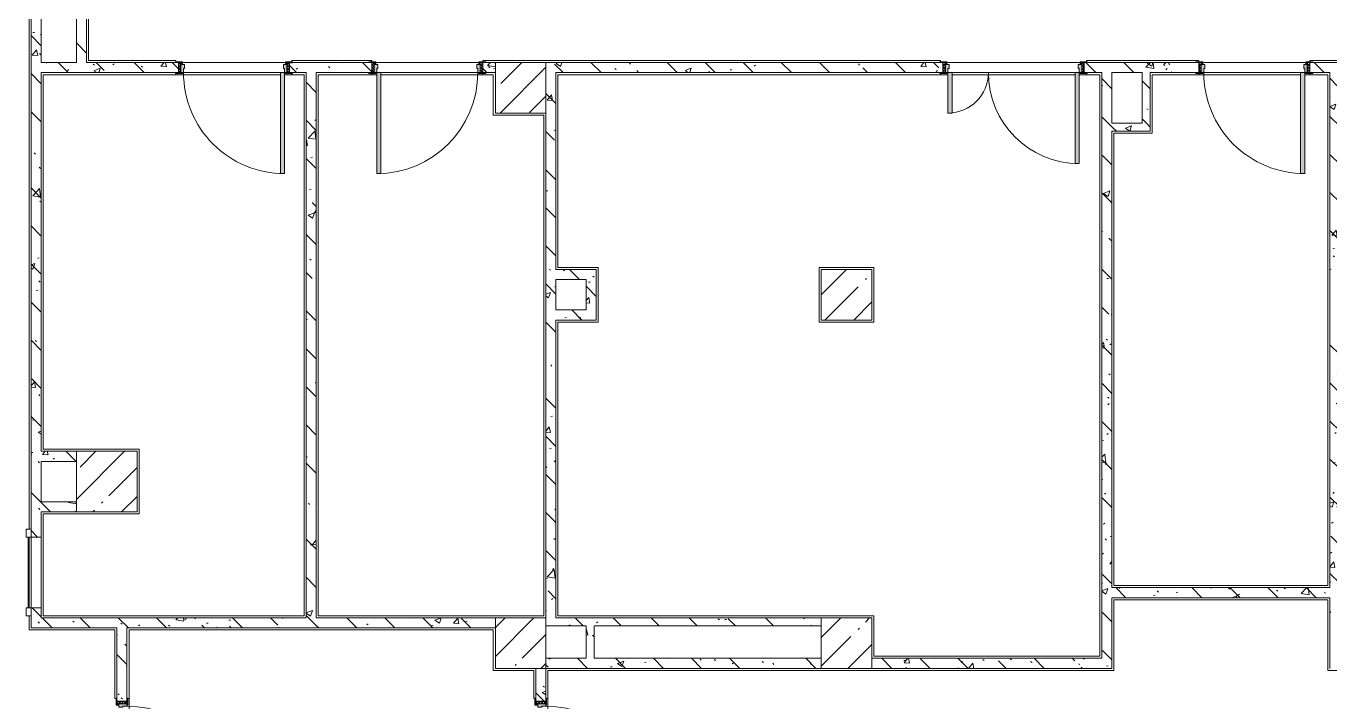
# Model space of a CAD drawing. Header units: millimetres. Extents: x 81610 to 276841, y -8553 to 29000.
# Drawn here: x 215491 to 228411, y 14818 to 21511 of the extents above; entities that cross this region are included whole.
import ezdxf

# ---------------------------------------------------------------- set-up
doc = ezdxf.new("R2010")
doc.units = ezdxf.units.MM
for name, color, linetype, lineweight, true_color in [('A-DOOR-3', 7, 'Continuous', 5, 0xe2e2e2), ('A-DOOR-4', 7, 'Continuous', 5, 0xaaaaaa), ('A-DOOR-FRAM-2', 7, 'Continuous', 5, 0xe2e2e2), ('A-DOOR-FRAM-3', 7, 'Continuous', 5, 0xaaaaaa), ('A-FLOR-2', 7, 'Continuous', 5, 0xaaaaaa), ('I-WALL-6', 7, 'Continuous', 5, 0x787878)]:
    doc.layers.add(name, color=color, linetype=linetype, lineweight=lineweight, true_color=true_color)
doc.layers.add('I-WALL-4', color=7, linetype='Continuous', lineweight=5)
doc.layers.add('S-COLS-3', color=7, linetype='Continuous', lineweight=5)
pattern_1 = [(135, (149830.96, 0), (-377.1708, -377.1708), [533.4, -88.9, 17.78, -88.9]), (135, (149830.96, 376.94), (-377.1708, -377.1708), []), (50, (149830.96, 0), (637.6445, -55.7866), [66.675, -733.425]), (355, (149830.96, 0), (-123.3494, 668.699), [53.34, -586.74]), (100.451, (149884.1, -4.65), (514.299, 612.908), [56.665, -623.315]), (46.184, (149830.96, 177.8), (948.7764, -147.15), [100.012, -1100.137]), (96.636, (149910, 165.5), (830.909, 865.997), [84.998, -934.973]), (351.184, (149831, 177.8), (830.918, 865.988), [80.01, -880.11]), (21, (149919.86, 133.35), (530.6506, -357.9283), [66.675, -733.425]), (326, (149919.86, 133.35), (216.308, 644.6585), [53.34, -586.74]), (71.451, (149964.1, 103.5), (746.9596, 286.7243), [56.665, -623.315]), (37.5, (149830.96, 0), (10.81053, 295.9426), [16.764, -562.864, 16.764, -578.866, -588.962]), (37.5, (149830.96, 0), (10.81053, 295.9426), [-1175.258, 16.764, -572.198]), (7.5, (149830.96, 0), (233.8692, 350.6318), [16.764, -322.834, 16.764, -549.529, -224.472]), (7.5, (149830.96, 0), (233.8692, 350.6318), [-905.891, 16.764, -207.708]), (327.5, (149632.7, 0), (474.5678, -20.0513), [16.764, -205.486, 16.764, -676.656, -920.115]), (327.5, (149632.7, 0), (474.5678, -20.0513), [-915.67, 16.764, -903.351]), (317.5, (149543.8, 0), (518.4522, 88.9934), [16.764, -272.161, 16.764, -443.738, -653.415]), (317.5, (149543.8, 0), (518.4522, 88.9934), [-749.427, 16.764, -636.651])]
pattern_2 = [(135, (1751.41, 114.685), (-14.14214, -14.14214), []), (225, (1751.41, 114.685), (14.14214, -14.14214), [])]
pattern_3 = [(45, (-371.384, 114.685), (-14.1421, 14.1421), []), (135, (-371.384, 114.685), (-14.1421, -14.1421), [])]

# ---------------------------------------------------------------- blocks, each defined once
blk = doc.blocks.new('BSC_Колонна _Прямоугольная - 600х600-V32-1_11_3_птичка')
at = {"layer": 'S-COLS-3'}
h = blk.add_hatch(dxfattribs=at)
h.set_pattern_fill('FP_72', color=256, style=0, pattern_type=2)
h.set_pattern_definition([(45, (-66460, -17000), (-285.1231, 285.1231), []), (45, (-66174.88, -17000), (-285.1231, 285.1231), [504.031, -100.806, 16.764, -84.042])])
h.paths.add_polyline_path([(288, -300), (300, -300), (300, 300), (-300, 300), (-300, -300)])
for p, q in [((300, 300), (-300, 300)), ((-300, 300), (-300, -300)), ((300, -300), (300, 300)), ((-300, -300), (300, -300))]:
    blk.add_line(p, q, dxfattribs=at)
blk = doc.blocks.new('110_Дверь_СКБ_2Ст - Д-10а_п__ СОШ_Дв_1450x2100h_Горячий цех 2-32185694-1_11_3_птичка')
at = {"layer": 'A-DOOR-3'}
for points in [[(-638, 950), (-638, 50), (-598, 50), (-598, 950)], [(622, 450), (622, 50), (662, 50), (662, 450)]]:
    blk.add_hatch(color=256, dxfattribs=at).paths.add_polyline_path(points)
h = blk.add_hatch(color=256, dxfattribs=at)
h.paths.add_polyline_path([(-663, 50), (-663, -30), (-628, -30), (-628, 10), (-638, 10), (-638, 50), (-648, 50)])
h.paths.add_polyline_path([(662, 50), (662, 10), (652, 10), (652, -30), (687, -30), (687, 50), (672, 50)])
at = {"layer": 'A-DOOR-4'}
h = blk.add_hatch(dxfattribs=at)
h.set_pattern_fill('FP_99', color=256, style=0, pattern_type=2)
h.set_pattern_definition([(135, (1601.41, 114.685), (-14.14214, -14.14214), []), (225, (1601.41, 114.685), (14.14214, -14.14214), [])])
h.paths.add_polyline_path([(712, 50), (687, 50), (687, -50), (712, -50)])
at = {"layer": 'A-DOOR-FRAM-2'}
for points in [[(-688, 58), (-718, 58), (-718, 50), (-648, 50), (-648, 58), (-667, 58)], [(742, 58), (672, 58), (672, 50), (742, 50)], [(-663, -50), (-718, -50), (-718, -58), (-648, -58), (-648, -50)], [(-663, -30), (-663, -50), (-648, -50), (-648, -30)], [(672, -30), (672, -50), (687, -50), (687, -30)], [(672, -50), (672, -58), (742, -58), (737, -50), (687, -50)]]:
    blk.add_hatch(color=256, dxfattribs=at).paths.add_polyline_path(points)
at = {"layer": 'A-DOOR-FRAM-3'}
h = blk.add_hatch(dxfattribs=at)
h.set_pattern_fill('FP_100', color=256, style=0, pattern_type=2)
h.set_pattern_definition([(45, (-521.384, 114.685), (-14.1421, 14.1421), []), (135, (-521.384, 114.685), (-14.1421, -14.1421), [])])
h.paths.add_polyline_path([(-688, 50), (-688, -50), (-663, -50), (-663, 50)])
at = {"layer": 'A-DOOR-4'}
for p, q in [((-638, 950), (-638, 50)), ((-598, 950), (-638, 950)), ((-598, 50), (-598, 950)), ((662, 450), (622, 450)), ((622, 450), (622, 50)), ((662, 50), (662, 450)), ((-638, 50), (-598, 50)), ((622, 50), (662, 50))]:
    blk.add_line(p, q, dxfattribs=at)
for centre, radius, start, end in [((-638, 50), 900, 0, 90), ((662, 50), 400, 90, 180)]:
    blk.add_arc(centre, radius, start, end, dxfattribs=at)
at = {"layer": 'A-DOOR-FRAM-3'}
for p, q in [((-648, 58), (-718, 58)), ((-718, 58), (-718, 50)), ((-718, 50), (-648, 50)), ((-663, 50), (-688, 50)), ((-688, 50), (-688, -50)), ((-638, 50), (-663, 50)), ((-663, 50), (-663, -30)), ((-663, -50), (-663, 50)), ((-648, 50), (-648, 58)), ((-638, 10), (-638, 50)), ((-628, 10), (-638, 10)), ((-628, -30), (-628, 10)), ((662, 10), (652, 10)), ((652, 10), (652, -30)), ((662, 50), (662, 10)), ((687, 50), (662, 50)), ((742, 58), (672, 58)), ((672, 58), (672, 50)), ((672, 50), (742, 50)), ((687, -30), (687, 50)), ((712, 50), (687, 50)), ((687, 50), (687, -50)), ((712, -50), (712, 50)), ((742, 50), (742, 58)), ((-648, -50), (-718, -50)), ((-718, -50), (-718, -58)), ((-718, -58), (-648, -58)), ((-688, -50), (-663, -50)), ((-663, -30), (-628, -30)), ((-648, -30), (-663, -30)), ((-663, -30), (-663, -50)), ((-663, -50), (-648, -50)), ((-648, -50), (-648, -30)), ((-648, -58), (-648, -50)), ((652, -30), (687, -30)), ((687, -30), (672, -30)), ((672, -30), (672, -50)), ((672, -50), (687, -50)), ((742, -50), (672, -50)), ((672, -50), (672, -58)), ((672, -58), (742, -58)), ((687, -50), (687, -30)), ((687, -50), (712, -50)), ((742, -58), (742, -50))]:
    blk.add_line(p, q, dxfattribs=at)
blk = doc.blocks.new('110_Дверь_СКБ_1Ст_Внутренняя1 - Д-11 1100x2100h_кладовые _все__ коридор _между помещениями блока столовой__ моечные _все_-32089444-1_11_3_птичка')
at = {"layer": 'A-DOOR-3'}
h = blk.add_hatch(color=256, dxfattribs=at)
h.paths.add_polyline_path([(502.5, -30), (537.5, -30), (537.5, 50), (512.5, 50), (512.5, 10), (502.5, 10), (502.5, -6)])
h.paths.add_polyline_path([(-477.5, -30), (-477.5, 10), (-487.5, 10), (-487.5, 50), (-512.5, 50), (-512.5, -30), (-487.5, -30)])
at = {"layer": 'A-DOOR-4'}
h = blk.add_hatch(dxfattribs=at)
h.set_pattern_fill('FP_79', color=256, style=0, pattern_type=2)
h.set_pattern_definition(pattern_2)
h.paths.add_polyline_path([(562.5, -50), (562.5, 50), (537.5, 50), (537.5, -50)])
at = {"layer": 'A-DOOR-FRAM-2'}
for points in [[(512.5, 50), (512.5, 1050), (472.5, 1050), (472.5, 50)], [(-512.5, 50), (-497.5, 50), (-497.5, 58), (-567.5, 58), (-567.5, 50), (-537.5, 50)], [(592.5, 50), (592.5, 58), (522.5, 58), (522.5, 50), (562.5, 50)], [(-567.5, -58), (-497.5, -58), (-497.5, -50), (-567.5, -50)], [(-497.5, -50), (-497.5, -30), (-512.5, -30), (-512.5, -50)], [(522.5, -50), (537.5, -50), (537.5, -30), (522.5, -30)], [(592.5, -58), (592.5, -50), (522.5, -50), (522.5, -58), (562.5, -58)]]:
    blk.add_hatch(color=256, dxfattribs=at).paths.add_polyline_path(points)
at = {"layer": 'A-DOOR-FRAM-3'}
h = blk.add_hatch(dxfattribs=at)
h.set_pattern_fill('FP_80', color=256, style=0, pattern_type=2)
h.set_pattern_definition(pattern_3)
h.paths.add_polyline_path([(-537.5, -50), (-512.5, -50), (-512.5, 50), (-537.5, 50)])
at = {"layer": 'A-DOOR-4'}
for p, q in [((512.5, 1050), (472.5, 1050)), ((472.5, 1050), (472.5, 50)), ((512.5, 50), (512.5, 1050)), ((472.5, 50), (512.5, 50))]:
    blk.add_line(p, q, dxfattribs=at)
blk.add_arc((512.5, 50), 1000, 90, 180, dxfattribs=at)
at = {"layer": 'A-DOOR-FRAM-3'}
for p, q in [((-497.5, 58), (-567.5, 58)), ((-567.5, 58), (-567.5, 50)), ((-567.5, 50), (-497.5, 50)), ((-512.5, 50), (-537.5, 50)), ((-537.5, 50), (-537.5, -50)), ((-487.5, 50), (-512.5, 50)), ((-512.5, 50), (-512.5, -30)), ((-512.5, -50), (-512.5, 50)), ((-497.5, 50), (-512.5, 50)), ((-512.5, 50), (-512.5, 49)), ((-512.5, 49), (-497.5, 49)), ((-497.5, 50), (-497.5, 58)), ((-497.5, 49), (-497.5, 50)), ((-487.5, 10), (-487.5, 50)), ((-477.5, 10), (-487.5, 10)), ((-477.5, -30), (-477.5, 10)), ((512.5, 10), (502.5, 10)), ((502.5, 10), (502.5, -30)), ((512.5, 50), (512.5, 10)), ((537.5, 50), (512.5, 50)), ((592.5, 58), (522.5, 58)), ((522.5, 58), (522.5, 50)), ((537.5, 50), (522.5, 50)), ((522.5, 50), (522.5, 49)), ((522.5, 50), (592.5, 50)), ((522.5, 49), (537.5, 49)), ((537.5, -30), (537.5, 50)), ((562.5, 50), (537.5, 50)), ((537.5, 50), (537.5, -50)), ((537.5, 49), (537.5, 50)), ((562.5, -50), (562.5, 50)), ((592.5, 50), (592.5, 58)), ((-497.5, -50), (-567.5, -50)), ((-567.5, -50), (-567.5, -58)), ((-567.5, -58), (-497.5, -58)), ((-537.5, -50), (-512.5, -50)), ((-512.5, -30), (-477.5, -30)), ((-497.5, -30), (-512.5, -30)), ((-512.5, -30), (-512.5, -50)), ((-512.5, -50), (-497.5, -50)), ((-497.5, -50), (-497.5, -30)), ((-497.5, -58), (-497.5, -50)), ((502.5, -30), (537.5, -30)), ((537.5, -30), (522.5, -30)), ((522.5, -30), (522.5, -50)), ((522.5, -50), (537.5, -50)), ((592.5, -50), (522.5, -50)), ((522.5, -50), (522.5, -58)), ((522.5, -58), (592.5, -58)), ((537.5, -50), (537.5, -30)), ((537.5, -50), (562.5, -50)), ((592.5, -58), (592.5, -50))]:
    blk.add_line(p, q, dxfattribs=at)
blk = doc.blocks.new('110_Дверь_СКБ_1Ст_Внутренняя1 - Д-11п 1100x2100h_кладовые _все__ коридор _между помещениями блока столовой__ моечные _все_ 2-V55-1_11_3_птичка')
at = {"layer": 'A-DOOR-3'}
h = blk.add_hatch(color=256, dxfattribs=at)
h.paths.add_polyline_path([(512.5, 50), (512.5, 10), (502.5, 10), (502.5, -30), (537.5, -30), (537.5, 50), (522.5, 50)])
h.paths.add_polyline_path([(-497.5, 50), (-512.5, 50), (-512.5, -30), (-477.5, -30), (-477.5, 10), (-487.5, 10), (-487.5, 50)])
at = {"layer": 'A-DOOR-4'}
h = blk.add_hatch(dxfattribs=at)
h.set_pattern_fill('FP_79', color=256, style=0, pattern_type=2)
h.set_pattern_definition(pattern_2)
h.paths.add_polyline_path([(537.5, 50), (537.5, -50), (562.5, -50), (562.5, 50)])
at = {"layer": 'A-DOOR-FRAM-2'}
for points in [[(-487.5, 1050), (-487.5, 50), (-447.5, 50), (-447.5, 1050)], [(-537.5, 58), (-567.5, 58), (-567.5, 50), (-497.5, 50), (-497.5, 58), (-517.5, 58)], [(592.5, 58), (522.5, 58), (522.5, 50), (592.5, 50)], [(-537.5, -50), (-567.5, -50), (-567.5, -58), (-497.5, -58), (-497.5, -50), (-513.9, -50)], [(-512.5, -30), (-512.5, -50), (-497.5, -50), (-497.5, -30)], [(537.5, -30), (522.5, -30), (522.5, -50), (537.5, -50)], [(562.5, -50), (522.5, -55.2), (522.5, -58), (592.5, -58), (592.5, -50)]]:
    blk.add_hatch(color=256, dxfattribs=at).paths.add_polyline_path(points)
at = {"layer": 'A-DOOR-FRAM-3'}
h = blk.add_hatch(dxfattribs=at)
h.set_pattern_fill('FP_80', color=256, style=0, pattern_type=2)
h.set_pattern_definition(pattern_3)
h.paths.add_polyline_path([(-512.5, 50), (-537.5, 50), (-537.5, -50), (-512.5, -48.8)])
at = {"layer": 'A-DOOR-4'}
for p, q in [((-487.5, 1050), (-487.5, 50)), ((-447.5, 1050), (-487.5, 1050)), ((-447.5, 50), (-447.5, 1050)), ((-487.5, 50), (-447.5, 50))]:
    blk.add_line(p, q, dxfattribs=at)
blk.add_arc((-487.5, 50), 1000, 360, 90, dxfattribs=at)
at = {"layer": 'A-DOOR-FRAM-3'}
for p, q in [((-497.5, 58), (-567.5, 58)), ((-567.5, 58), (-567.5, 50)), ((-567.5, 50), (-497.5, 50)), ((-512.5, 50), (-537.5, 50)), ((-537.5, 50), (-537.5, -50)), ((-487.5, 50), (-512.5, 50)), ((-512.5, 50), (-512.5, -30)), ((-512.5, -50), (-512.5, 50)), ((-497.5, 50), (-512.5, 50)), ((-512.5, 50), (-512.5, 49)), ((-512.5, 49), (-497.5, 49)), ((-497.5, 50), (-497.5, 58)), ((-497.5, 49), (-497.5, 50)), ((-487.5, 10), (-487.5, 50)), ((-477.5, 10), (-487.5, 10)), ((-477.5, -30), (-477.5, 10)), ((512.5, 10), (502.5, 10)), ((502.5, 10), (502.5, -30)), ((512.5, 50), (512.5, 10)), ((537.5, 50), (512.5, 50)), ((592.5, 58), (522.5, 58)), ((522.5, 58), (522.5, 50)), ((537.5, 50), (522.5, 50)), ((522.5, 50), (522.5, 49)), ((522.5, 50), (592.5, 50)), ((522.5, 49), (537.5, 49)), ((537.5, -30), (537.5, 50)), ((562.5, 50), (537.5, 50)), ((537.5, 50), (537.5, -50)), ((537.5, 49), (537.5, 50)), ((562.5, -50), (562.5, 50)), ((592.5, 50), (592.5, 58)), ((-497.5, -50), (-567.5, -50)), ((-567.5, -50), (-567.5, -58)), ((-567.5, -58), (-497.5, -58)), ((-537.5, -50), (-512.5, -50)), ((-512.5, -30), (-477.5, -30)), ((-497.5, -30), (-512.5, -30)), ((-512.5, -30), (-512.5, -50)), ((-512.5, -50), (-497.5, -50)), ((-497.5, -50), (-497.5, -30)), ((-497.5, -58), (-497.5, -50)), ((502.5, -30), (537.5, -30)), ((537.5, -30), (522.5, -30)), ((522.5, -30), (522.5, -50)), ((522.5, -50), (537.5, -50)), ((592.5, -50), (522.5, -50)), ((522.5, -50), (522.5, -58)), ((522.5, -58), (592.5, -58)), ((537.5, -50), (537.5, -30)), ((537.5, -50), (562.5, -50)), ((592.5, -58), (592.5, -50))]:
    blk.add_line(p, q, dxfattribs=at)
blk = doc.blocks.new('110_Дверь_СКБ_1Ст_Внутренняя1 - Д-11п 1100x2100h_кладовые _все__ коридор _между помещениями блока столовой__ моечные _все_ 2-V84-1_11_3_птичка')
at = {"layer": 'A-DOOR-3'}
h = blk.add_hatch(color=256, dxfattribs=at)
h.paths.add_polyline_path([(512.5, 50), (512.5, 10), (502.5, 10), (502.5, -30), (537.5, -30), (537.5, 50), (522.5, 50)])
h.paths.add_polyline_path([(-497.5, 50), (-512.5, 50), (-512.5, -30), (-477.5, -30), (-477.5, 10), (-487.5, 10), (-487.5, 50)])
at = {"layer": 'A-DOOR-4'}
h = blk.add_hatch(dxfattribs=at)
h.set_pattern_fill('FP_79', color=256, style=0, pattern_type=2)
h.set_pattern_definition(pattern_2)
h.paths.add_polyline_path([(537.5, 50), (537.5, -50), (562.5, -50), (558.5, 50)])
at = {"layer": 'A-DOOR-FRAM-2'}
for points in [[(-477.5, 1050), (-487.5, 1050), (-487.5, 50), (-447.5, 50), (-447.5, 1050)], [(-517.5, 58), (-567.5, 58), (-562.5, 50), (-497.5, 50), (-497.5, 58), (-512.5, 58)], [(592.5, 58), (522.5, 58), (522.5, 50), (592.5, 50)], [(-567.5, -50), (-562.5, -58), (-497.5, -58), (-497.5, -50), (-562.5, -50)], [(-512.5, -30), (-512.5, -50), (-497.5, -50), (-497.5, -30)], [(537.5, -30), (522.5, -30), (522.5, -50), (537.5, -50)], [(562.5, -50), (522.5, -50), (522.5, -58), (592.5, -58), (587.5, -50), (582.7, -50)]]:
    blk.add_hatch(color=256, dxfattribs=at).paths.add_polyline_path(points)
at = {"layer": 'A-DOOR-FRAM-3'}
h = blk.add_hatch(dxfattribs=at)
h.set_pattern_fill('FP_80', color=256, style=0, pattern_type=2)
h.set_pattern_definition(pattern_3)
h.paths.add_polyline_path([(-512.5, 50), (-537.5, 50), (-537.5, -50), (-512.5, -50)])
at = {"layer": 'A-DOOR-4'}
for p, q in [((-487.5, 1050), (-487.5, 50)), ((-447.5, 1050), (-487.5, 1050)), ((-447.5, 50), (-447.5, 1050)), ((-487.5, 50), (-447.5, 50))]:
    blk.add_line(p, q, dxfattribs=at)
blk.add_arc((-487.5, 50), 1000, 360, 90, dxfattribs=at)
at = {"layer": 'A-DOOR-FRAM-3'}
for p, q in [((-497.5, 58), (-567.5, 58)), ((-567.5, 58), (-567.5, 50)), ((-567.5, 50), (-497.5, 50)), ((-512.5, 50), (-537.5, 50)), ((-537.5, 50), (-537.5, -50)), ((-487.5, 50), (-512.5, 50)), ((-512.5, 50), (-512.5, -30)), ((-512.5, -50), (-512.5, 50)), ((-497.5, 50), (-512.5, 50)), ((-512.5, 50), (-512.5, 49)), ((-512.5, 49), (-497.5, 49)), ((-497.5, 50), (-497.5, 58)), ((-497.5, 49), (-497.5, 50)), ((-487.5, 10), (-487.5, 50)), ((-477.5, 10), (-487.5, 10)), ((-477.5, -30), (-477.5, 10)), ((512.5, 10), (502.5, 10)), ((502.5, 10), (502.5, -30)), ((512.5, 50), (512.5, 10)), ((537.5, 50), (512.5, 50)), ((592.5, 58), (522.5, 58)), ((522.5, 58), (522.5, 50)), ((537.5, 50), (522.5, 50)), ((522.5, 50), (522.5, 49)), ((522.5, 50), (592.5, 50)), ((522.5, 49), (537.5, 49)), ((537.5, -30), (537.5, 50)), ((562.5, 50), (537.5, 50)), ((537.5, 50), (537.5, -50)), ((537.5, 49), (537.5, 50)), ((562.5, -50), (562.5, 50)), ((592.5, 50), (592.5, 58)), ((-497.5, -50), (-567.5, -50)), ((-567.5, -50), (-567.5, -58)), ((-567.5, -58), (-497.5, -58)), ((-537.5, -50), (-512.5, -50)), ((-512.5, -30), (-477.5, -30)), ((-497.5, -30), (-512.5, -30)), ((-512.5, -30), (-512.5, -50)), ((-512.5, -50), (-497.5, -50)), ((-497.5, -50), (-497.5, -30)), ((-497.5, -58), (-497.5, -50)), ((502.5, -30), (537.5, -30)), ((537.5, -30), (522.5, -30)), ((522.5, -30), (522.5, -50)), ((522.5, -50), (537.5, -50)), ((592.5, -50), (522.5, -50)), ((522.5, -50), (522.5, -58)), ((522.5, -58), (592.5, -58)), ((537.5, -50), (537.5, -30)), ((537.5, -50), (562.5, -50)), ((592.5, -58), (592.5, -50))]:
    blk.add_line(p, q, dxfattribs=at)
blk = doc.blocks.new('BSC_Колонна _Прямоугольная - 500х500-V92-1_11_3_птичка')
at = {"layer": 'S-COLS-3'}
h = blk.add_hatch(dxfattribs=at)
h.set_pattern_fill('FP_125', color=256, style=0, pattern_type=2)
h.set_pattern_definition([(45, (-70560, -15400), (-285.1231, 285.1231), []), (45, (-70274.88, -15400), (-285.1231, 285.1231), [504.031, -100.806, 16.764, -84.042])])
h.paths.add_polyline_path([(-250, -250), (250, -250), (250, 250), (-250, 250), (-250, 130)])
for p, q in [((250, 250), (-250, 250)), ((-250, 250), (-250, -250)), ((250, -250), (250, 250)), ((-250, -250), (250, -250))]:
    blk.add_line(p, q, dxfattribs=at)
blk = doc.blocks.new('BSC_Колонна _Прямоугольная - 500х500-V93-1_11_3_птичка')
at = {"layer": 'S-COLS-3'}
h = blk.add_hatch(dxfattribs=at)
h.set_pattern_fill('FP_126', color=256, style=0, pattern_type=2)
h.set_pattern_definition([(45, (-73790, -15400), (-285.1231, 285.1231), []), (45, (-73504.88, -15400), (-285.1231, 285.1231), [504.031, -100.806, 16.764, -84.042])])
h.paths.add_polyline_path([(250, -250), (250, 250), (-250, 250), (-250, -250)])
for p, q in [((250, 250), (-250, 250)), ((-250, 250), (-250, -250)), ((250, -250), (250, 250)), ((-250, -250), (250, -250))]:
    blk.add_line(p, q, dxfattribs=at)
blk = doc.blocks.new('BSC_Колонна _Прямоугольная - 500х500-V109-1_11_3_птичка')
at = {"layer": 'S-COLS-3'}
h = blk.add_hatch(dxfattribs=at)
h.set_pattern_fill('FP_139', color=256, style=0, pattern_type=2)
h.set_pattern_definition([(45, (-70560, -20900), (-285.1231, 285.1231), []), (45, (-70274.88, -20900), (-285.1231, 285.1231), [504.031, -100.806, 16.764, -84.042])])
h.paths.add_polyline_path([(-250, -250), (250, -250), (250, 250), (-250, 250), (-250, 130)])
for p, q in [((250, 250), (-250, 250)), ((-250, 250), (-250, -250)), ((250, -250), (250, 250)), ((-250, -250), (250, -250))]:
    blk.add_line(p, q, dxfattribs=at)
blk = doc.blocks.new('BSC_Колонна _Прямоугольная - 500х500-V111-1_11_3_птичка')
at = {"layer": 'S-COLS-3'}
h = blk.add_hatch(dxfattribs=at)
h.set_pattern_fill('FP_140', color=256, style=0, pattern_type=2)
h.set_pattern_definition([(45, (-73790, -18850), (-285.1231, 285.1231), []), (45, (-73504.88, -18850), (-285.1231, 285.1231), [504.031, -100.806, 16.764, -84.042])])
h.paths.add_polyline_path([(250, -250), (247, 250), (-250, 250), (-250, -250)])
for p, q in [((250, 250), (-250, 250)), ((-250, 250), (-250, -250)), ((250, -250), (250, 250)), ((-250, -250), (250, -250))]:
    blk.add_line(p, q, dxfattribs=at)
blk = doc.blocks.new('Штора противопожарная_Рен - ШТ_700х700-22567375-1_11_3_птичка')
at = {"layer": 'A-DOOR-4'}
for p, q in [((-430, 100), (-350, 100)), ((-430, 50), (-430, 100)), ((-350, 50), (-430, 50)), ((-350, 100), (-350, 50)), ((-350, 78), (350, 78)), ((-350, 73), (-350, 78)), ((350, 73), (-350, 73)), ((350, 100), (430, 100)), ((350, 50), (350, 100)), ((350, 78), (350, 73)), ((430, 50), (350, 50)), ((430, 100), (430, 50))]:
    blk.add_line(p, q, dxfattribs=at)
blk = doc.blocks.new('110_Дверь_СКБ_1Ст_Внутренняя1 - Д-12 EIW 1100x2100h_кладовые _все__ коридор _между помещениями блока столовой__ моечные _все_-32933558-1_11_3_птичка')
at = {"layer": 'A-DOOR-3'}
h = blk.add_hatch(color=256, dxfattribs=at)
h.paths.add_polyline_path([(537.5, -30), (537.5, 50), (512.5, 50), (512.5, 10), (502.5, 10), (502.5, -30), (512.5, -30)])
h.paths.add_polyline_path([(-477.5, -6), (-477.5, 10), (-487.5, 10), (-487.5, 50), (-512.5, 50), (-512.5, -30), (-477.5, -30)])
at = {"layer": 'A-DOOR-4'}
h = blk.add_hatch(dxfattribs=at)
h.set_pattern_fill('FP_79', color=256, style=0, pattern_type=2)
h.set_pattern_definition(pattern_2)
h.paths.add_polyline_path([(562.5, 50), (537.5, 50), (537.5, -50), (562.5, -50)])
at = {"layer": 'A-DOOR-FRAM-2'}
for points in [[(512.5, 863.5), (512.5, 1050), (472.5, 1050), (472.5, 50), (512.5, 50), (512.5, 685.8)], [(-497.5, 58), (-567.5, 58), (-562.5, 50), (-497.5, 50)], [(592.5, 58), (522.5, 58), (522.5, 50), (592.5, 50)], [(-497.5, -58), (-497.5, -50), (-567.5, -50), (-562.5, -58), (-512.5, -58)], [(-497.5, -30), (-512.5, -30), (-512.5, -50), (-497.5, -50)], [(537.5, -30), (522.5, -30), (522.5, -50), (537.5, -50)], [(592.5, -58), (587.5, -50), (522.5, -50), (522.5, -58), (587.5, -58)]]:
    blk.add_hatch(color=256, dxfattribs=at).paths.add_polyline_path(points)
at = {"layer": 'A-DOOR-FRAM-3'}
h = blk.add_hatch(dxfattribs=at)
h.set_pattern_fill('FP_80', color=256, style=0, pattern_type=2)
h.set_pattern_definition(pattern_3)
h.paths.add_polyline_path([(-512.5, 50), (-537.5, 50), (-537.5, -50), (-512.5, -50)])
at = {"layer": 'A-DOOR-4'}
for p, q in [((512.5, 1050), (472.5, 1050)), ((472.5, 1050), (472.5, 50)), ((512.5, 50), (512.5, 1050)), ((472.5, 50), (512.5, 50))]:
    blk.add_line(p, q, dxfattribs=at)
blk.add_arc((512.5, 50), 1000, 90, 180, dxfattribs=at)
at = {"layer": 'A-DOOR-FRAM-3'}
for p, q in [((-497.5, 58), (-567.5, 58)), ((-567.5, 58), (-567.5, 50)), ((-567.5, 50), (-497.5, 50)), ((-512.5, 50), (-537.5, 50)), ((-537.5, 50), (-537.5, -50)), ((-487.5, 50), (-512.5, 50)), ((-512.5, 50), (-512.5, -30)), ((-512.5, -50), (-512.5, 50)), ((-497.5, 50), (-512.5, 50)), ((-512.5, 50), (-512.5, 49)), ((-512.5, 49), (-497.5, 49)), ((-497.5, 50), (-497.5, 58)), ((-497.5, 49), (-497.5, 50)), ((-487.5, 10), (-487.5, 50)), ((-477.5, 10), (-487.5, 10)), ((-477.5, -30), (-477.5, 10)), ((512.5, 10), (502.5, 10)), ((502.5, 10), (502.5, -30)), ((512.5, 50), (512.5, 10)), ((537.5, 50), (512.5, 50)), ((592.5, 58), (522.5, 58)), ((522.5, 58), (522.5, 50)), ((537.5, 50), (522.5, 50)), ((522.5, 50), (522.5, 49)), ((522.5, 50), (592.5, 50)), ((522.5, 49), (537.5, 49)), ((537.5, -30), (537.5, 50)), ((562.5, 50), (537.5, 50)), ((537.5, 50), (537.5, -50)), ((537.5, 49), (537.5, 50)), ((562.5, -50), (562.5, 50)), ((592.5, 50), (592.5, 58)), ((-497.5, -50), (-567.5, -50)), ((-567.5, -50), (-567.5, -58)), ((-567.5, -58), (-497.5, -58)), ((-537.5, -50), (-512.5, -50)), ((-512.5, -30), (-477.5, -30)), ((-497.5, -30), (-512.5, -30)), ((-512.5, -30), (-512.5, -50)), ((-512.5, -50), (-497.5, -50)), ((-497.5, -50), (-497.5, -30)), ((-497.5, -58), (-497.5, -50)), ((502.5, -30), (537.5, -30)), ((537.5, -30), (522.5, -30)), ((522.5, -30), (522.5, -50)), ((522.5, -50), (537.5, -50)), ((592.5, -50), (522.5, -50)), ((522.5, -50), (522.5, -58)), ((522.5, -58), (592.5, -58)), ((537.5, -50), (537.5, -30)), ((537.5, -50), (562.5, -50)), ((592.5, -58), (592.5, -50))]:
    blk.add_line(p, q, dxfattribs=at)
blk = doc.blocks.new('110_Дверь_СКБ_1Ст_Внутренняя1 - Д-11 1100x2100h_кладовые _все__ коридор _между помещениями блока столовой__ моечные _все_-V158-1_11_3_птичка')
at = {"layer": 'A-DOOR-3'}
h = blk.add_hatch(color=256, dxfattribs=at)
h.paths.add_polyline_path([(537, 50), (512, 50), (512, 10), (502, 10), (502, -30), (537, -30)])
h.paths.add_polyline_path([(-498, 50), (-513, 50), (-513, -30), (-478, -30), (-478, 10), (-488, 10), (-488, 50)])
at = {"layer": 'A-DOOR-4'}
h = blk.add_hatch(dxfattribs=at)
h.set_pattern_fill('FP_79', color=256, style=0, pattern_type=2)
h.set_pattern_definition(pattern_2)
h.paths.add_polyline_path([(537, 50), (537, -50), (562, -50), (562, 50)])
at = {"layer": 'A-DOOR-FRAM-2'}
for points in [[(512, 1050), (472, 1050), (472, 50), (512, 50), (512, 908)], [(-538, 58), (-568, 58), (-562, 50), (-498, 50), (-498, 58), (-535, 58)], [(537, 58), (522, 58), (522, 50), (592, 50), (592, 58), (543, 58)], [(-498, -50), (-568, -50), (-562, -58), (-498, -56)], [(-498, -30), (-513, -30), (-513, -50), (-498, -50)], [(522, -30), (522, -50), (537, -50), (537, -30)], [(562, -50), (522, -50), (522, -58), (592, -58), (592, -50)]]:
    blk.add_hatch(color=256, dxfattribs=at).paths.add_polyline_path(points)
at = {"layer": 'A-DOOR-FRAM-3'}
h = blk.add_hatch(dxfattribs=at)
h.set_pattern_fill('FP_80', color=256, style=0, pattern_type=2)
h.set_pattern_definition(pattern_3)
h.paths.add_polyline_path([(-513, 50), (-538, 50), (-537, -50), (-513, -50)])
at = {"layer": 'A-DOOR-4'}
for p, q in [((472, 1050), (472, 50)), ((512, 1050), (472, 1050)), ((512, 50), (512, 1050)), ((472, 50), (512, 50))]:
    blk.add_line(p, q, dxfattribs=at)
blk.add_arc((512, 50), 1000, 90, 180, dxfattribs=at)
at = {"layer": 'A-DOOR-FRAM-3'}
for p, q in [((-498, 58), (-568, 58)), ((-568, 58), (-568, 50)), ((-568, 50), (-498, 50)), ((-513, 50), (-538, 50)), ((-538, 50), (-538, -50)), ((-488, 50), (-513, 50)), ((-513, 50), (-513, -30)), ((-513, -50), (-513, 50)), ((-498, 50), (-513, 50)), ((-513, 50), (-513, 49)), ((-513, 49), (-498, 49)), ((-498, 50), (-498, 58)), ((-498, 49), (-498, 50)), ((-488, 10), (-488, 50)), ((-478, 10), (-488, 10)), ((-478, -30), (-478, 10)), ((512, 10), (502, 10)), ((502, 10), (502, -30)), ((512, 50), (512, 10)), ((537, 50), (512, 50)), ((592, 58), (522, 58)), ((522, 58), (522, 50)), ((537, 50), (522, 50)), ((522, 50), (522, 49)), ((522, 50), (592, 50)), ((522, 49), (537, 49)), ((537, -30), (537, 50)), ((562, 50), (537, 50)), ((537, 50), (537, -50)), ((537, 49), (537, 50)), ((562, -50), (562, 50)), ((592, 50), (592, 58)), ((-498, -50), (-568, -50)), ((-568, -50), (-568, -58)), ((-568, -58), (-498, -58)), ((-538, -50), (-513, -50)), ((-513, -30), (-478, -30)), ((-498, -30), (-513, -30)), ((-513, -30), (-513, -50)), ((-513, -50), (-498, -50)), ((-498, -50), (-498, -30)), ((-498, -58), (-498, -50)), ((502, -30), (537, -30)), ((537, -30), (522, -30)), ((522, -30), (522, -50)), ((522, -50), (537, -50)), ((592, -50), (522, -50)), ((522, -50), (522, -58)), ((522, -58), (592, -58)), ((537, -50), (537, -30)), ((537, -50), (562, -50)), ((592, -58), (592, -50))]:
    blk.add_line(p, q, dxfattribs=at)

msp = doc.modelspace()

# ---------------------------------------------------------------- hatches: boundary and pattern name
at = {"layer": 'I-WALL-6'}
h = msp.add_hatch(dxfattribs=at)
h.set_pattern_fill('FP_74', color=256, style=0, pattern_type=2)
h.set_pattern_definition(pattern_1)
h.paths.add_polyline_path([(215551.5, 15550), (215641, 15550), (215641, 15750), (215541, 15750), (215541, 15550)])
h.paths.add_polyline_path([(215541, 16450), (215641, 16450), (215641, 22800), (215541, 22800), (215541, 16530)])
h = msp.add_hatch(dxfattribs=at)
h.set_pattern_fill('FP_74', color=256, style=0, pattern_type=2)
h.set_pattern_definition(pattern_1)
h.paths.add_polyline_path([(216091, 21150), (216091, 22700), (215991, 22700), (215991, 21150)])
h = msp.add_hatch(dxfattribs=at)
h.set_pattern_fill('FP_74', color=256, style=0, pattern_type=2)
h.set_pattern_definition(pattern_1)
h.paths.add_polyline_path([(216611, 21050), (217001, 21050), (217001, 21150), (215641, 21150), (215641, 21050), (216111, 21050)])
h = msp.add_hatch(dxfattribs=at)
h.set_pattern_fill('FP_74', color=256, style=0, pattern_type=2)
h.set_pattern_definition(pattern_1)
h.paths.add_polyline_path([(218886, 21050), (218916, 21050), (218916, 21150), (218101, 21150), (218101, 21050), (218386, 21050)])
h.paths.add_polyline_path([(227110.8, 21050), (227110.8, 21150), (225975.8, 21150), (225975.8, 21050), (227080.8, 21050)])
h.paths.add_polyline_path([(228390.8, 21050), (228410.8, 21050), (228410.8, 21150), (228210.8, 21150), (228210.8, 21050), (228292.6, 21050)])
h.paths.add_polyline_path([(220641, 21050), (224575.8, 21050), (224575.8, 21150), (220641, 21150), (220641, 21063.8)])
h.paths.add_polyline_path([(220141, 21050), (220141, 21150), (220016, 21150), (220016, 21050), (220121, 21050)])
h = msp.add_hatch(dxfattribs=at)
h.set_pattern_fill('FP_74', color=256, style=0, pattern_type=2)
h.set_pattern_definition(pattern_1)
h.paths.add_polyline_path([(228410.8, 15150), (228411, 15150.8), (228411, 15650), (228510.8, 15650), (228510.8, 18600), (228411, 18600), (228411, 19100), (228510.8, 19100), (228510.8, 21150), (228410.8, 21150), (228410.8, 15325.4)])
h = msp.add_hatch(dxfattribs=at)
h.set_pattern_fill('FP_74', color=256, style=0, pattern_type=2)
h.set_pattern_definition(pattern_1)
h.paths.add_polyline_path([(218366, 15650), (218366, 21050), (218266, 21050), (218266, 15650), (218278.3, 15650)])
h = msp.add_hatch(dxfattribs=at)
h.set_pattern_fill('FP_74', color=256, style=0, pattern_type=2)
h.set_pattern_definition(pattern_1)
h.paths.add_polyline_path([(220741, 15570), (220741, 21050), (220641, 21050), (220641, 15570), (220661, 15570)])
h = msp.add_hatch(dxfattribs=at)
h.set_pattern_fill('FP_74', color=256, style=0, pattern_type=2)
h.set_pattern_definition(pattern_1)
h.paths.add_polyline_path([(226250.8, 15150), (226250.8, 21050), (226150.8, 21047.1), (226150.8, 15150)])
h = msp.add_hatch(dxfattribs=at)
h.set_pattern_fill('FP_74', color=256, style=0, pattern_type=2)
h.set_pattern_definition(pattern_1)
h.paths.add_polyline_path([(226550.5, 20550), (226630.5, 20550), (226630.5, 21050), (226550.5, 21050), (226550.5, 21030)])
h = msp.add_hatch(dxfattribs=at)
h.set_pattern_fill('FP_74', color=256, style=0, pattern_type=2)
h.set_pattern_definition(pattern_1)
h.paths.add_polyline_path([(226630.5, 20470), (226630.5, 20550), (226250.8, 20550), (226250.8, 20470), (226550.5, 20470)])
h = msp.add_hatch(dxfattribs=at)
h.set_pattern_fill('FP_74', color=256, style=0, pattern_type=2)
h.set_pattern_definition(pattern_1)
h.paths.add_polyline_path([(221041, 19000), (221041, 19100), (220741, 19100), (220746.1, 19000), (220761, 19000)])
h = msp.add_hatch(dxfattribs=at)
h.set_pattern_fill('FP_74', color=256, style=0, pattern_type=2)
h.set_pattern_definition(pattern_1)
h.paths.add_polyline_path([(221141, 18700), (221141, 19100), (221041, 19100), (221041, 18700)])
h = msp.add_hatch(dxfattribs=at)
h.set_pattern_fill('FP_74', color=256, style=0, pattern_type=2)
h.set_pattern_definition(pattern_1)
h.paths.add_polyline_path([(221141, 18600), (221141, 18700), (220741, 18700), (220745.2, 18600), (220761, 18600)])
h = msp.add_hatch(dxfattribs=at)
h.set_pattern_fill('FP_74', color=256, style=0, pattern_type=2)
h.set_pattern_definition(pattern_1)
h.paths.add_polyline_path([(215641, 17200), (215991, 17200), (215991, 17300), (215641, 17300), (215641, 17290)])
h = msp.add_hatch(dxfattribs=at)
h.set_pattern_fill('FP_74', color=256, style=0, pattern_type=2)
h.set_pattern_definition(pattern_1)
h.paths.add_polyline_path([(215991, 16700), (215991, 16800), (215641, 16800), (215641, 16700), (215661, 16700)])
h = msp.add_hatch(dxfattribs=at)
h.set_pattern_fill('FP_74', color=256, style=0, pattern_type=2)
h.set_pattern_definition(pattern_1)
h.paths.add_polyline_path([(228408.3, 15850), (228410.8, 15850), (228410.8, 15950), (226250.8, 15950), (226250.8, 15850), (228391, 15850)])
h = msp.add_hatch(dxfattribs=at)
h.set_pattern_fill('FP_74', color=256, style=0, pattern_type=2)
h.set_pattern_definition(pattern_1)
h.paths.add_polyline_path([(215641, 15550), (218366, 15550), (218366, 15650), (215641, 15650), (215641, 15593.2)])
h = msp.add_hatch(dxfattribs=at)
h.set_pattern_fill('FP_74', color=256, style=0, pattern_type=2)
h.set_pattern_definition(pattern_1)
h.paths.add_polyline_path([(218366, 15550), (220141, 15550), (220141, 15650), (218366, 15650), (218366, 15593.2)])
h = msp.add_hatch(dxfattribs=at)
h.set_pattern_fill('FP_74', color=256, style=0, pattern_type=2)
h.set_pattern_definition(pattern_1)
h.paths.add_polyline_path([(221233.3, 15570), (223371, 15570), (223371, 15650), (220741, 15650), (220741, 15570), (221179.9, 15570)])
h = msp.add_hatch(dxfattribs=at)
h.set_pattern_fill('FP_74', color=256, style=0, pattern_type=2)
h.set_pattern_definition(pattern_1)
h.paths.add_polyline_path([(216491, 13600), (216491, 13725), (216391, 13725), (216391, 13600)])
h.paths.add_polyline_path([(216391, 14825), (216491, 14825), (216491, 15550), (216391, 15550), (216391, 14850)])
h = msp.add_hatch(dxfattribs=at)
h.set_pattern_fill('FP_74', color=256, style=0, pattern_type=2)
h.set_pattern_definition(pattern_1)
h.paths.add_polyline_path([(221041, 15250), (221121, 15250), (221121, 15570), (221041, 15567.2), (221041, 15428.6)])
h = msp.add_hatch(dxfattribs=at)
h.set_pattern_fill('FP_74', color=256, style=0, pattern_type=2)
h.set_pattern_definition(pattern_1)
h.paths.add_polyline_path([(226130.8, 15150), (226150.8, 15150), (226150.8, 15250), (223871, 15250), (223871, 15150), (224994.7, 15150)])
h.paths.add_polyline_path([(220661, 15150), (223371, 15150), (223371, 15250), (220641, 15250), (220641, 15150)])
h = msp.add_hatch(dxfattribs=at)
h.set_pattern_fill('FP_74', color=256, style=0, pattern_type=2)
h.set_pattern_definition(pattern_1)
h.paths.add_polyline_path([(220586.7, 13600), (220641, 13600), (220641, 13725), (220541, 13725), (220541, 13600), (220561, 13600)])
h.paths.add_polyline_path([(220641, 14825), (220641, 15150), (220541, 15150), (220541, 14825)])

# ---------------------------------------------------------------- linework, layer by layer
at = {"layer": 'A-FLOR-2'}
for p, q in [((215521, 16530), (215521, 22820)), ((216111, 22680), (216111, 21170)), ((216111, 21170), (216976, 21170)), ((216976, 21170), (216976, 21158)), ((218126, 21158), (218126, 21170)), ((218126, 21170), (218916, 21170)), ((218916, 21170), (218916, 21158)), ((220016, 21158), (220016, 21170)), ((220016, 21170), (224550.8, 21170)), ((224550.8, 21170), (224550.8, 21158)), ((225999.8, 21158), (225999.8, 21170)), ((225999.8, 21170), (227110.8, 21170)), ((227110.8, 21170), (227110.8, 21158)), ((228210.8, 21158), (228210.8, 21170)), ((228210.8, 21170), (228530.8, 21170)), ((218011, 21030), (215661, 21030)), ((215661, 21030), (215661, 17320)), ((216976, 21042), (216976, 21030)), ((218246, 21030), (218051, 21030)), ((218126, 21030), (218126, 21042)), ((218246, 15670), (218246, 21030)), ((218966, 21030), (218386, 21030)), ((218386, 21030), (218386, 15670)), ((218916, 21042), (218916, 21030)), ((220121, 21030), (219006, 21030)), ((220016, 21030), (220016, 21042)), ((220121, 20630), (220121, 21030)), ((224625.8, 21030), (220761, 21030)), ((220761, 21030), (220761, 19120)), ((224550.8, 21042), (224550.8, 21030)), ((224665.8, 21030), (225885.8, 21030)), ((226130.8, 21030), (225925.8, 21030)), ((225999.8, 21030), (225999.8, 21042)), ((226130.8, 15270), (226130.8, 21030)), ((228120.8, 21030), (226650.5, 21030)), ((226650.5, 21030), (226650.5, 20450)), ((227110.8, 21042), (227110.8, 21030)), ((228390.8, 21030), (228160.8, 21030)), ((228210.8, 21030), (228210.8, 21042)), ((228390.8, 15970), (228390.8, 21030)), ((220621, 20630), (220121, 20630)), ((220621, 15670), (220621, 20630)), ((226650.5, 20450), (226270.8, 20450)), ((226270.8, 20450), (226270.8, 15970)), ((220761, 19120), (221161, 19120)), ((221161, 19120), (221161, 18580)), ((223351, 18580), (223351, 19120)), ((223351, 19120), (223891, 19120)), ((223891, 19120), (223891, 18580)), ((221161, 18580), (220761, 18580)), ((220761, 18580), (220761, 15670)), ((223891, 18580), (223351, 18580)), ((215661, 17320), (216611, 17320)), ((216611, 17320), (216611, 16680)), ((216611, 16680), (215661, 16680)), ((215661, 16680), (215661, 15670)), ((215521, 15750), (215521, 16450)), ((226270.8, 15970), (228390.8, 15970)), ((228391, 15830), (226270.8, 15830)), ((226270.8, 15830), (226270.8, 15130)), ((228391, 15130), (228391, 15830)), ((215521, 15530), (215521, 15670)), ((215661, 15670), (218246, 15670)), ((218386, 15670), (220621, 15670)), ((220761, 15670), (223891, 15670)), ((223891, 15670), (223891, 15270)), ((216371, 15530), (215521, 15530)), ((216371, 14850), (216371, 15530)), ((220121, 15530), (216511, 15530)), ((216511, 15530), (216511, 13815)), ((220121, 15130), (220121, 15530)), ((223891, 15270), (226130.8, 15270)), ((220521, 15130), (220121, 15130)), ((220521, 14850), (220521, 15130)), ((226270.8, 15130), (220661, 15130)), ((220661, 15130), (220661, 13815)), ((228931, 15130), (228391, 15130)), ((216383, 14850), (216371, 14850)), ((216511, 14850), (216499, 14850)), ((220533, 14850), (220521, 14850)), ((220661, 14850), (220649, 14850))]:
    msp.add_line(p, q, dxfattribs=at)
at = {"layer": 'I-WALL-4'}
for p, q in [((215541, 22800), (215541, 16530)), ((215991, 22800), (215991, 21150)), ((215641, 21150), (215641, 22700)), ((216091, 21150), (216091, 22700)), ((215991, 21150), (215641, 21150)), ((216971, 21150), (216091, 21150)), ((217041, 21150), (218061, 21150)), ((218886, 21150), (218131, 21150)), ((218956, 21150), (219976, 21150)), ((220141, 21150), (220046, 21150)), ((224545.8, 21150), (220641, 21150)), ((224615.8, 21150), (225935.8, 21150)), ((227080.8, 21150), (226005.8, 21150)), ((227150.8, 21150), (228170.8, 21150)), ((228510.8, 21150), (228240.8, 21150)), ((215641, 17300), (215641, 21050)), ((215641, 21050), (216971, 21050)), ((218011, 21050), (217051, 21050)), ((218131, 21050), (218266, 21050)), ((218266, 21050), (218266, 15650)), ((218366, 15650), (218366, 21050)), ((218366, 21050), (218886, 21050)), ((219966, 21050), (219006, 21050)), ((220046, 21050), (220141, 21050)), ((220741, 19100), (220741, 21050)), ((220741, 21050), (224545.8, 21050)), ((225885.8, 21050), (224665.8, 21050)), ((226005.8, 21050), (226150.8, 21050)), ((226150.8, 21050), (226150.8, 15250)), ((226250.8, 20550), (226250.8, 21050)), ((226250.8, 21050), (226550.5, 21050)), ((226550.5, 21050), (226550.5, 20550)), ((226630.5, 21050), (227080.8, 21050)), ((226630.5, 20470), (226630.5, 21050)), ((228120.8, 21050), (227160.8, 21050)), ((228240.8, 21050), (228410.8, 21050)), ((228410.8, 21050), (228410.8, 15950)), ((220641, 20650), (220641, 15650)), ((226550.5, 20550), (226250.8, 20550)), ((226250.8, 15950), (226250.8, 20470)), ((226250.8, 20470), (226630.5, 20470)), ((221141, 19100), (220741, 19100)), ((220741, 18700), (220741, 19000)), ((220741, 19000), (221041, 19000)), ((221041, 19000), (221041, 18700)), ((221141, 18600), (221141, 19100)), ((221041, 18700), (220741, 18700)), ((220741, 15650), (220741, 18600)), ((220741, 18600), (221141, 18600)), ((215991, 17300), (215641, 17300)), ((215641, 16800), (215641, 17200)), ((215641, 17200), (215991, 17200)), ((215991, 16800), (215641, 16800)), ((215641, 16700), (215641, 15650)), ((215641, 16700), (215991, 16700)), ((215541, 16450), (215641, 16450)), ((215541, 15750), (215541, 16450)), ((228410.8, 15950), (226250.8, 15950)), ((226250.8, 15150), (226250.8, 15850)), ((226250.8, 15850), (228410.8, 15850)), ((228410.8, 15850), (228410.8, 15150)), ((215641, 15750), (215541, 15750)), ((215541, 15670), (215541, 15550)), ((218266, 15650), (215641, 15650)), ((220141, 15650), (218366, 15650)), ((223371, 15650), (220741, 15650)), ((215541, 15550), (216391, 15550)), ((216391, 15550), (216391, 14855)), ((216491, 15550), (220141, 15550)), ((216491, 14855), (216491, 15550)), ((220641, 15570), (221041, 15570)), ((221041, 15570), (221041, 15250)), ((221121, 15250), (221121, 15570)), ((221121, 15570), (223371, 15570)), ((221041, 15250), (220641, 15250)), ((223371, 15250), (221121, 15250)), ((226150.8, 15250), (223871, 15250)), ((220541, 15150), (220541, 14855)), ((220641, 15150), (223371, 15150)), ((220641, 14855), (220641, 15150)), ((223871, 15150), (226150.8, 15150)), ((226150.8, 15150), (226250.8, 15150))]:
    msp.add_line(p, q, dxfattribs=at)

# ---------------------------------------------------------------- block references
at = {"layer": 'A-DOOR-4'}
for name, p, rotation in [('110_Дверь_СКБ_1Ст_Внутренняя1 - Д-11п 1100x2100h_кладовые _все__ коридор _между помещениями блока столовой__ моечные _все_ 2-V84-1_11_3_птичка', (217563.5, 21100), 180), ('110_Дверь_СКБ_1Ст_Внутренняя1 - Д-11 1100x2100h_кладовые _все__ коридор _между помещениями блока столовой__ моечные _все_-V158-1_11_3_птичка', (219478.5, 21100), 180), ('110_Дверь_СКБ_2Ст - Д-10а_п__ СОШ_Дв_1450x2100h_Горячий цех 2-32185694-1_11_3_птичка', (225288.3, 21100), 180), ('110_Дверь_СКБ_1Ст_Внутренняя1 - Д-11п 1100x2100h_кладовые _все__ коридор _между помещениями блока столовой__ моечные _все_ 2-V55-1_11_3_птичка', (227673.3, 21100), 180), ('Штора противопожарная_Рен - ШТ_700х700-22567375-1_11_3_птичка', (215591, 16100), 89.99999999999987), ('110_Дверь_СКБ_1Ст_Внутренняя1 - Д-11 1100x2100h_кладовые _все__ коридор _между помещениями блока столовой__ моечные _все_-32089444-1_11_3_птичка', (216441, 14287.5), 270), ('110_Дверь_СКБ_1Ст_Внутренняя1 - Д-12 EIW 1100x2100h_кладовые _все__ коридор _между помещениями блока столовой__ моечные _все_-32933558-1_11_3_птичка', (220591, 14287.5), 270)]:
    msp.add_blockref(name, p, dxfattribs=dict(at, rotation=rotation))
at = {"layer": 'S-COLS-3'}
for name, p in [('BSC_Колонна _Прямоугольная - 500х500-V109-1_11_3_птичка', (220391, 20900)), ('BSC_Колонна _Прямоугольная - 500х500-V111-1_11_3_птичка', (223621, 18850)), ('BSC_Колонна _Прямоугольная - 600х600-V32-1_11_3_птичка', (216291, 17000)), ('BSC_Колонна _Прямоугольная - 500х500-V92-1_11_3_птичка', (220391, 15400)), ('BSC_Колонна _Прямоугольная - 500х500-V93-1_11_3_птичка', (223621, 15400))]:
    msp.add_blockref(name, p, dxfattribs=at)

doc.saveas('drawing.dxf')
